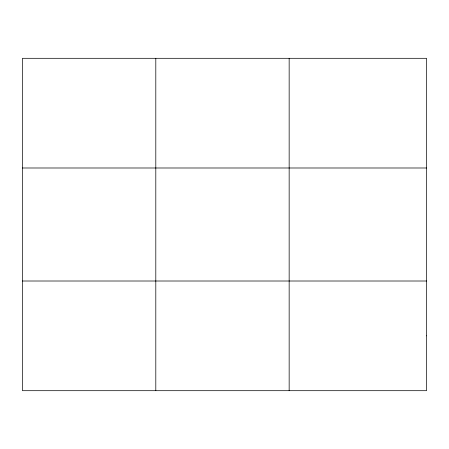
<?xml version="1.0" encoding="UTF-8"?>
<svg xmlns="http://www.w3.org/2000/svg" width="449" height="449" viewBox="0 0 449 449"><rect width="100%" height="100%" fill="white"/><g stroke="black" fill="none" stroke-linecap="round" stroke-linejoin="round"><path stroke-width="0.67" d="M155.803 58.308L155.803 390.692M289.156 58.308L289.156 390.692M22.45 167.993L426.55 167.993M22.45 281.007L426.55 281.007M426.55 335.846L426.55 390.692L22.45 390.692L22.45 58.308L426.55 58.308L426.55 335.846"/></g></svg>
